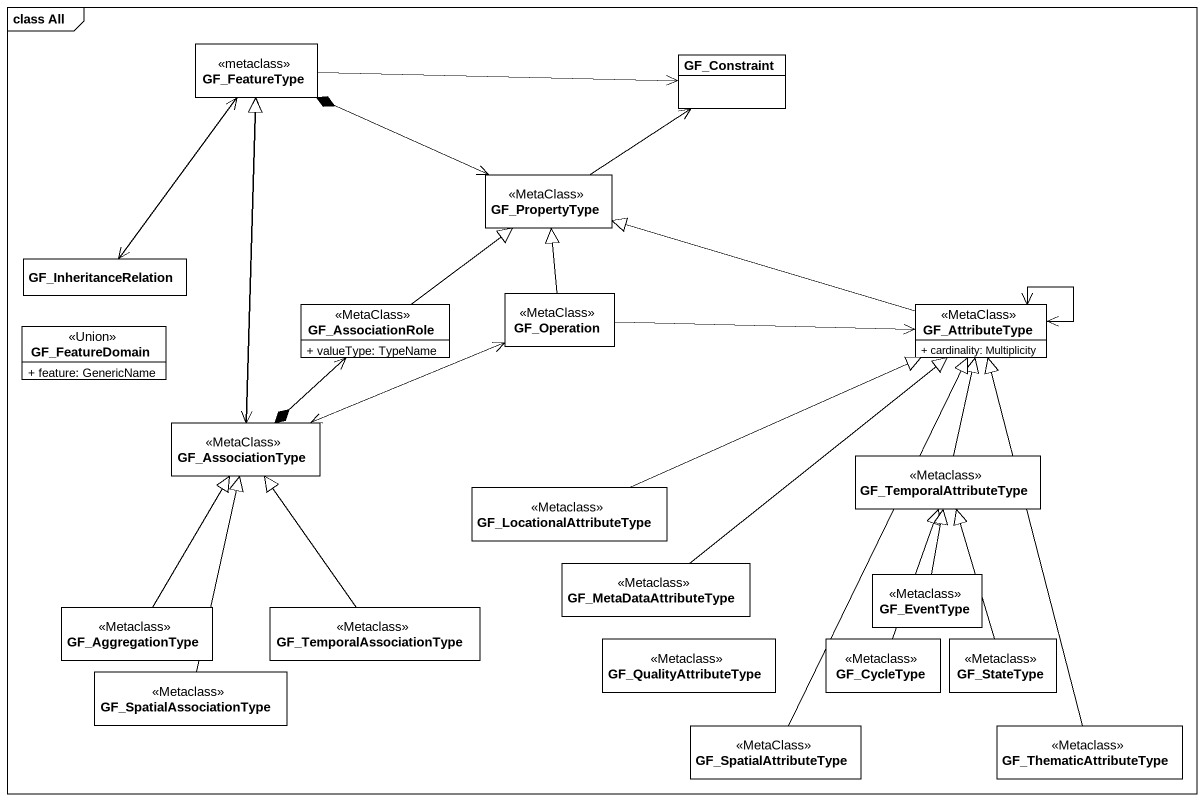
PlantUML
@startuml
mainframe class All
hide circle
hide empty members
skinparam classAttributeIconSize 0
class GF_FeatureType <<metaclass>>
class GF_Constraint
class GF_PropertyType <<MetaClass>>
class GF_InheritanceRelation
class GF_AssociationRole <<MetaClass>> {
  + valueType: TypeName
}
class GF_Operation <<MetaClass>>
class GF_AttributeType <<MetaClass>> {
  + cardinality: Multiplicity
}
class GF_FeatureDomain <<Union>> {
  + feature: GenericName
}
class GF_AssociationType <<MetaClass>>
class GF_TemporalAttributeType <<Metaclass>>
class GF_LocationalAttributeType <<Metaclass>>
class GF_MetaDataAttributeType <<Metaclass>>
class GF_EventType <<Metaclass>>
class GF_AggregationType <<Metaclass>>
class GF_TemporalAssociationType <<Metaclass>>
class GF_QualityAttributeType <<Metaclass>>
class GF_CycleType <<Metaclass>>
class GF_StateType <<Metaclass>>
class GF_SpatialAssociationType <<Metaclass>>
class GF_SpatialAttributeType <<MetaClass>>
class GF_ThematicAttributeType <<Metaclass>>
GF_FeatureType -right-> GF_Constraint
GF_FeatureType <--> GF_InheritanceRelation
GF_FeatureType <--> GF_AssociationType
GF_PropertyType <-left-* GF_FeatureType
GF_PropertyType -up-> GF_Constraint
GF_InheritanceRelation <-up-> GF_FeatureType
GF_AssociationRole -up-|> GF_PropertyType
GF_AssociationRole <--* GF_AssociationType
GF_Operation -up-|> GF_PropertyType
GF_Operation -right-> GF_AttributeType
GF_Operation -right-> GF_AttributeType
GF_Operation -right-> GF_AttributeType
GF_Operation <-left-> GF_AssociationType
GF_AttributeType -left-|> GF_PropertyType
GF_AttributeType <--> GF_AttributeType
GF_AssociationType -up-|> GF_FeatureType
GF_TemporalAttributeType -up-|> GF_AttributeType
GF_LocationalAttributeType -right-|> GF_AttributeType
GF_MetaDataAttributeType -up-|> GF_AttributeType
GF_EventType -up-|> GF_TemporalAttributeType
GF_AggregationType -up-|> GF_AssociationType
GF_TemporalAssociationType -up-|> GF_AssociationType
GF_CycleType -up-|> GF_TemporalAttributeType
GF_StateType -up-|> GF_TemporalAttributeType
GF_SpatialAssociationType -up-|> GF_AssociationType
GF_SpatialAttributeType -up-|> GF_AttributeType
GF_ThematicAttributeType -up-|> GF_AttributeType
@enduml
